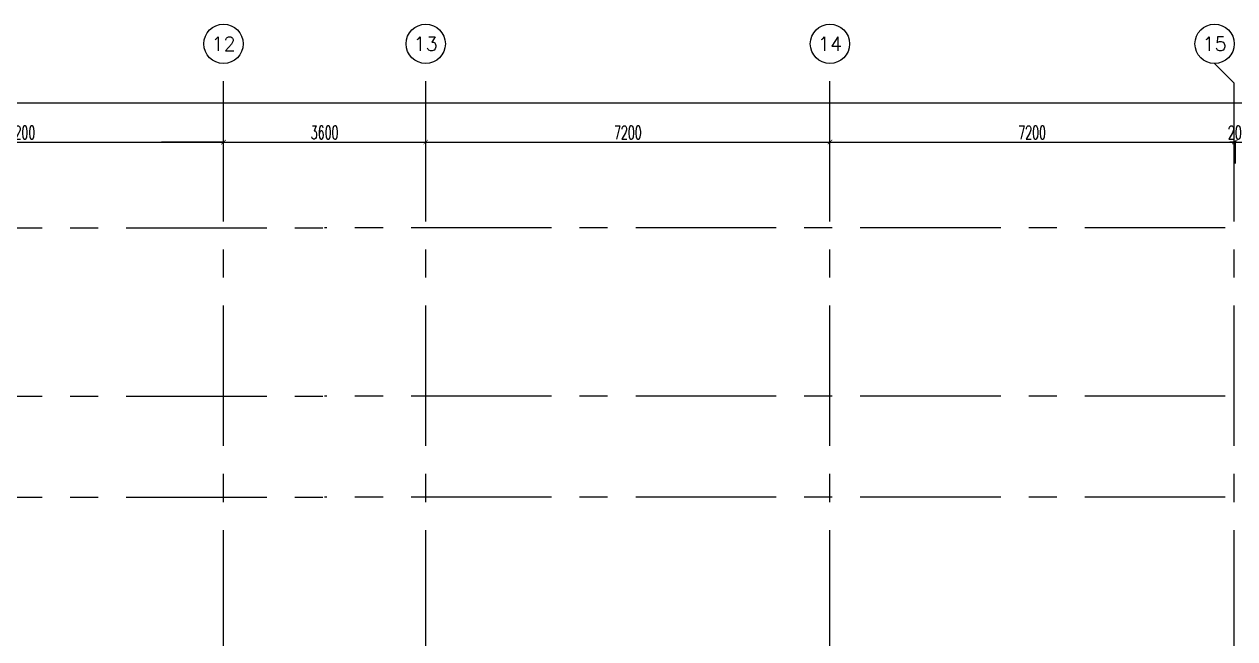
# Model space of a CAD drawing. Extents: x -0.3 to 92.6, y -1.1 to 78.4.
# Drawn here: x 18.53 to 40.09, y 67.45 to 78.4 of the extents above; entities that cross this region are included whole.
import ezdxf
from ezdxf.enums import TextEntityAlignment as Align

# ---------------------------------------------------------------- set-up
doc = ezdxf.new("R2010")
doc.units = 0
doc.header["$MEASUREMENT"] = 0
doc.header["$PDMODE"] = 34
doc.linetypes.add('CENTERX2', pattern=[4, 2.5, -0.5, 0.5, -0.5])
doc.layers.get('0').update_dxf_attribs({"color": 11, "linetype": 'CONTINUOUS'})
doc.layers.get('DEFPOINTS').update_dxf_attribs({"color": 11, "linetype": 'CONTINUOUS'})
for name, color, linetype in [('AX', 11, 'CONTINUOUS'), ('AX-CR', 11, 'CONTINUOUS'), ('AX-DIM', 11, 'CONTINUOUS'), ('AX-TXT', 11, 'CONTINUOUS'), ('AXES', 11, 'CENTERX2')]:
    doc.layers.add(name, color=color, linetype=linetype)
doc.styles.add('ROMANS', font='ROMANS.shx', dxfattribs={"width": 0.6})
doc.dimstyles.new('DIM-OUT', dxfattribs={"dimscale": 0, "dimtxt": 0.24, "dimasz": 0.08, "dimexe": 0.02, "dimexo": 0.02, "dimgap": 0.05, "dimtad": 1, "dimdec": 0, "dimlfac": 1000, "dimzin": 0, "dimdsep": 46, "dimtxsty": 'ROMANS', "dimblk1": 'ARCHTICK', "dimblk2": 'ARCHTICK', "dimsah": 1, "dimcen": 0.01, "dimdle": 0.08, "dimclrd": 7, "dimclre": 7, "dimclrt": 2, "dimadec": 0, "dimazin": 0, "dimtp": 2, "dimtm": 2, "dimtfac": 0.114286, "dimtdec": 0, "dimtix": 1, "dimtmove": 2, "dimatfit": 3, "dimldrblk": 'ARCHTICK', "dimfxl": 0, "dimtolj": 1, "dimtzin": 0, "dimarcsym": 0})

# ---------------------------------------------------------------- blocks, each defined once
blk = doc.blocks.new('_ARCHTICK')
at = {"color": 0, "linetype": 'ByBlock', "const_width": 0.15}
blk.add_lwpolyline([(-0.5, -0.5), (0.5, 0.5)], dxfattribs=at)
blk = doc.blocks.new('*D118')
at = {"layer": 'AX-DIM', "color": 7, "lineweight": -2}
for p, q in [((7.602, 76.998), (82.452, 76.998)), ((7.682, 72.36), (7.682, 77.018)), ((82.372, 64.84), (82.372, 77.018))]:
    blk.add_line(p, q, dxfattribs=at)
at = {"layer": 'DEFPOINTS', "color": 0}
for p in [(82.372, 76.998), (7.682, 72.34), (82.372, 64.82)]:
    blk.add_point(p, dxfattribs=at)
at = {"layer": 'AX-DIM', "color": 7, "lineweight": -2, "xscale": 0.08, "yscale": 0.08, "zscale": 0.08, "rotation": 180}
blk.add_blockref('_ARCHTICK', (7.682, 76.998), dxfattribs=at)
at = {"layer": 'AX-DIM', "color": 7, "lineweight": -2, "xscale": 0.08, "yscale": 0.08, "zscale": 0.08}
blk.add_blockref('_ARCHTICK', (82.372, 76.998), dxfattribs=at)
at = {"layer": 'AX-DIM', "color": 2, "insert": (45.027, 77.168), "char_height": 0.24, "attachment_point": 5, "style": 'ROMANS'}
blk.add_mtext('\\A1;74690', dxfattribs=at)
blk = doc.blocks.new('*D151')
at = {"layer": 'AX-DIM', "color": 7, "lineweight": -2}
for p, q in [((22.002, 76.298), (25.762, 76.298)), ((22.082, 75.918), (22.082, 76.318)), ((25.682, 75.918), (25.682, 76.318))]:
    blk.add_line(p, q, dxfattribs=at)
at = {"layer": 'DEFPOINTS', "color": 0}
for p in [(25.682, 76.298), (22.082, 75.898), (25.682, 75.898)]:
    blk.add_point(p, dxfattribs=at)
at = {"layer": 'AX-DIM', "color": 7, "lineweight": -2, "xscale": 0.08, "yscale": 0.08, "zscale": 0.08, "rotation": 180}
blk.add_blockref('_ARCHTICK', (22.082, 76.298), dxfattribs=at)
at = {"layer": 'AX-DIM', "color": 7, "lineweight": -2, "xscale": 0.08, "yscale": 0.08, "zscale": 0.08}
blk.add_blockref('_ARCHTICK', (25.682, 76.298), dxfattribs=at)
at = {"layer": 'AX-DIM', "color": 2, "insert": (23.882, 76.468), "char_height": 0.24, "attachment_point": 5, "style": 'ROMANS'}
blk.add_mtext('\\A1;3600', dxfattribs=at)
blk = doc.blocks.new('*D188')
at = {"layer": 'AX-DIM', "color": 7, "lineweight": -2}
for p, q in [((22.002, 76.298), (25.762, 76.298)), ((22.082, 75.918), (22.082, 76.318)), ((25.682, 75.918), (25.682, 76.318))]:
    blk.add_line(p, q, dxfattribs=at)
at = {"layer": 'DEFPOINTS', "color": 0}
for p in [(25.682, 76.298), (22.082, 75.898), (25.682, 75.898)]:
    blk.add_point(p, dxfattribs=at)
at = {"layer": 'AX-DIM', "color": 7, "lineweight": -2, "xscale": 0.08, "yscale": 0.08, "zscale": 0.08, "rotation": 180}
blk.add_blockref('_ARCHTICK', (22.082, 76.298), dxfattribs=at)
at = {"layer": 'AX-DIM', "color": 7, "lineweight": -2, "xscale": 0.08, "yscale": 0.08, "zscale": 0.08}
blk.add_blockref('_ARCHTICK', (25.682, 76.298), dxfattribs=at)
at = {"layer": 'AX-DIM', "color": 2, "insert": (23.882, 76.468), "char_height": 0.24, "attachment_point": 5, "style": 'ROMANS'}
blk.add_mtext('\\A1;3600', dxfattribs=at)
blk = doc.blocks.new('*D189')
at = {"layer": 'AX-DIM', "color": 7, "lineweight": -2}
for p, q in [((22.002, 76.298), (25.762, 76.298)), ((22.082, 75.918), (22.082, 76.318)), ((25.682, 75.918), (25.682, 76.318))]:
    blk.add_line(p, q, dxfattribs=at)
at = {"layer": 'DEFPOINTS', "color": 0}
for p in [(25.682, 76.298), (22.082, 75.898), (25.682, 75.898)]:
    blk.add_point(p, dxfattribs=at)
at = {"layer": 'AX-DIM', "color": 7, "lineweight": -2, "xscale": 0.08, "yscale": 0.08, "zscale": 0.08, "rotation": 180}
blk.add_blockref('_ARCHTICK', (22.082, 76.298), dxfattribs=at)
at = {"layer": 'AX-DIM', "color": 7, "lineweight": -2, "xscale": 0.08, "yscale": 0.08, "zscale": 0.08}
blk.add_blockref('_ARCHTICK', (25.682, 76.298), dxfattribs=at)
at = {"layer": 'AX-DIM', "color": 2, "insert": (23.882, 76.468), "char_height": 0.24, "attachment_point": 5, "style": 'ROMANS'}
blk.add_mtext('\\A1;3600', dxfattribs=at)
blk = doc.blocks.new('*D185')
at = {"layer": 'AX-DIM', "color": 7, "lineweight": -2}
for p, q in [((14.802, 76.298), (22.162, 76.298)), ((14.882, 75.918), (14.882, 76.318)), ((22.082, 75.918), (22.082, 76.318))]:
    blk.add_line(p, q, dxfattribs=at)
at = {"layer": 'DEFPOINTS', "color": 0}
for p in [(22.082, 76.298), (14.882, 75.898), (22.082, 75.898)]:
    blk.add_point(p, dxfattribs=at)
at = {"layer": 'AX-DIM', "color": 7, "lineweight": -2, "xscale": 0.08, "yscale": 0.08, "zscale": 0.08, "rotation": 180}
blk.add_blockref('_ARCHTICK', (14.882, 76.298), dxfattribs=at)
at = {"layer": 'AX-DIM', "color": 7, "lineweight": -2, "xscale": 0.08, "yscale": 0.08, "zscale": 0.08}
blk.add_blockref('_ARCHTICK', (22.082, 76.298), dxfattribs=at)
at = {"layer": 'AX-DIM', "color": 2, "insert": (18.482, 76.468), "char_height": 0.24, "attachment_point": 5, "style": 'ROMANS'}
blk.add_mtext('\\A1;7200', dxfattribs=at)
blk = doc.blocks.new('*D158')
at = {"layer": 'AX-DIM', "color": 7, "lineweight": -2}
for p, q in [((40.082, 76.298), (40.002, 76.298)), ((40.082, 75.918), (40.082, 76.318)), ((40.082, 76.298), (40.102, 76.298)), ((40.102, 75.918), (40.102, 76.318)), ((40.102, 76.298), (40.182, 76.298))]:
    blk.add_line(p, q, dxfattribs=at)
at = {"layer": 'DEFPOINTS', "color": 0}
for p in [(40.102, 76.298), (40.082, 75.898), (40.102, 75.898)]:
    blk.add_point(p, dxfattribs=at)
at = {"layer": 'AX-DIM', "color": 7, "lineweight": -2, "xscale": 0.08, "yscale": 0.08, "zscale": 0.08}
blk.add_blockref('_ARCHTICK', (40.082, 76.298), dxfattribs=at)
at = {"layer": 'AX-DIM', "color": 7, "lineweight": -2, "xscale": 0.08, "yscale": 0.08, "zscale": 0.08, "rotation": 180}
blk.add_blockref('_ARCHTICK', (40.102, 76.298), dxfattribs=at)
at = {"layer": 'AX-DIM', "color": 2, "insert": (40.092, 76.468), "char_height": 0.24, "attachment_point": 5, "style": 'ROMANS'}
blk.add_mtext('\\A1;20', dxfattribs=at)
blk = doc.blocks.new('*D157')
at = {"layer": 'AX-DIM', "color": 7, "lineweight": -2}
for p, q in [((40.022, 76.298), (44.982, 76.298)), ((40.102, 75.918), (40.102, 76.318)), ((44.902, 75.918), (44.902, 76.318))]:
    blk.add_line(p, q, dxfattribs=at)
at = {"layer": 'DEFPOINTS', "color": 0}
for p in [(44.902, 76.298), (40.102, 75.898), (44.902, 75.898)]:
    blk.add_point(p, dxfattribs=at)
at = {"layer": 'AX-DIM', "color": 7, "lineweight": -2, "xscale": 0.08, "yscale": 0.08, "zscale": 0.08, "rotation": 180}
blk.add_blockref('_ARCHTICK', (40.102, 76.298), dxfattribs=at)
at = {"layer": 'AX-DIM', "color": 7, "lineweight": -2, "xscale": 0.08, "yscale": 0.08, "zscale": 0.08}
blk.add_blockref('_ARCHTICK', (44.902, 76.298), dxfattribs=at)
at = {"layer": 'AX-DIM', "color": 2, "insert": (42.502, 76.468), "char_height": 0.24, "attachment_point": 5, "style": 'ROMANS'}
blk.add_mtext('\\A1;4800', dxfattribs=at)
blk = doc.blocks.new('*D156')
at = {"layer": 'AX-DIM', "color": 7, "lineweight": -2}
for p, q in [((25.602, 76.298), (32.962, 76.298)), ((25.682, 75.918), (25.682, 76.318)), ((32.882, 75.918), (32.882, 76.318))]:
    blk.add_line(p, q, dxfattribs=at)
at = {"layer": 'DEFPOINTS', "color": 0}
for p in [(32.882, 76.298), (25.682, 75.898), (32.882, 75.898)]:
    blk.add_point(p, dxfattribs=at)
at = {"layer": 'AX-DIM', "color": 7, "lineweight": -2, "xscale": 0.08, "yscale": 0.08, "zscale": 0.08, "rotation": 180}
blk.add_blockref('_ARCHTICK', (25.682, 76.298), dxfattribs=at)
at = {"layer": 'AX-DIM', "color": 7, "lineweight": -2, "xscale": 0.08, "yscale": 0.08, "zscale": 0.08}
blk.add_blockref('_ARCHTICK', (32.882, 76.298), dxfattribs=at)
at = {"layer": 'AX-DIM', "color": 2, "insert": (29.282, 76.468), "char_height": 0.24, "attachment_point": 5, "style": 'ROMANS'}
blk.add_mtext('\\A1;7200', dxfattribs=at)
blk = doc.blocks.new('*D155')
at = {"layer": 'AX-DIM', "color": 7, "lineweight": -2}
for p, q in [((32.802, 76.298), (40.162, 76.298)), ((32.882, 75.918), (32.882, 76.318)), ((40.082, 75.918), (40.082, 76.318))]:
    blk.add_line(p, q, dxfattribs=at)
at = {"layer": 'DEFPOINTS', "color": 0}
for p in [(40.082, 76.298), (32.882, 75.898), (40.082, 75.898)]:
    blk.add_point(p, dxfattribs=at)
at = {"layer": 'AX-DIM', "color": 7, "lineweight": -2, "xscale": 0.08, "yscale": 0.08, "zscale": 0.08, "rotation": 180}
blk.add_blockref('_ARCHTICK', (32.882, 76.298), dxfattribs=at)
at = {"layer": 'AX-DIM', "color": 7, "lineweight": -2, "xscale": 0.08, "yscale": 0.08, "zscale": 0.08}
blk.add_blockref('_ARCHTICK', (40.082, 76.298), dxfattribs=at)
at = {"layer": 'AX-DIM', "color": 2, "insert": (36.482, 76.468), "char_height": 0.24, "attachment_point": 5, "style": 'ROMANS'}
blk.add_mtext('\\A1;7200', dxfattribs=at)
blk = doc.blocks.new('*D153')
at = {"layer": 'AX-DIM', "color": 7, "lineweight": -2}
for p, q in [((22.002, 76.298), (25.762, 76.298)), ((22.082, 75.918), (22.082, 76.318)), ((25.682, 75.918), (25.682, 76.318))]:
    blk.add_line(p, q, dxfattribs=at)
at = {"layer": 'DEFPOINTS', "color": 0}
for p in [(25.682, 76.298), (22.082, 75.898), (25.682, 75.898)]:
    blk.add_point(p, dxfattribs=at)
at = {"layer": 'AX-DIM', "color": 7, "lineweight": -2, "xscale": 0.08, "yscale": 0.08, "zscale": 0.08, "rotation": 180}
blk.add_blockref('_ARCHTICK', (22.082, 76.298), dxfattribs=at)
at = {"layer": 'AX-DIM', "color": 7, "lineweight": -2, "xscale": 0.08, "yscale": 0.08, "zscale": 0.08}
blk.add_blockref('_ARCHTICK', (25.682, 76.298), dxfattribs=at)
at = {"layer": 'AX-DIM', "color": 2, "insert": (23.882, 76.468), "char_height": 0.24, "attachment_point": 5, "style": 'ROMANS'}
blk.add_mtext('\\A1;3600', dxfattribs=at)
blk = doc.blocks.new('AXU')
at = {"layer": 'AX-CR'}
blk.add_circle((0, 350), 350, dxfattribs=at)
at = {"layer": 'AX-TXT', "style": 'ROMANS'}
blk.add_attdef('AX', text='', height=250, dxfattribs=at).set_placement((0, 350), align=Align.MIDDLE)

msp = doc.modelspace()

# ---------------------------------------------------------------- linework, layer by layer
at = {"layer": 'AX-DIM'}
for p, q in [((23.8017, 76.9984), (27.1459, 76.9984)), ((22.0817, 76.2984), (20.9741, 76.2984)), ((25.6817, 76.2984), (27.1459, 76.2984))]:
    msp.add_line(p, q, dxfattribs=at)
at = {"layer": 'AXES'}
for p, q in [((22.0817, -1.1143), (22.0817, 77.6984)), ((25.6817, -1.1143), (25.6817, 77.6984)), ((32.8817, -1.1143), (32.8817, 77.6984)), ((40.0817, 77.3484), (39.7317, 77.6984)), ((40.0817, -1.1143), (40.0817, 77.3484)), ((0.35, 74.77), (23.8817, 74.77)), ((91.9217, 74.77), (23.8817, 74.77)), ((0.35, 71.77), (23.8817, 71.77)), ((91.9217, 71.77), (23.8817, 71.77)), ((0.35, 69.97), (23.8817, 69.97)), ((91.9217, 69.97), (23.8817, 69.97))]:
    msp.add_line(p, q, dxfattribs=at)

# ---------------------------------------------------------------- block references
at = {"layer": 'AX', "xscale": 0.001, "yscale": 0.001, "zscale": 0.001}
for p, values in [((22.0817, 77.6984), {'AX': '12'}), ((22.0817, 77.6984), {'AX': '12'}), ((25.6817, 77.6984), {'AX': '13'}), ((25.6817, 77.6984), {'AX': '13'})]:
    msp.add_blockref('AXU', p, dxfattribs=at).add_auto_attribs(values)
at = {"layer": 'AXES', "xscale": 0.001, "yscale": 0.001, "zscale": 0.001}
for p, values in [((22.0817, 77.6984), {'AX': '12'}), ((22.0817, 77.6984), {'AX': '12'}), ((25.6817, 77.6984), {'AX': '13'}), ((25.6817, 77.6984), {'AX': '13'}), ((32.8817, 77.6984), {'AX': '14'}), ((39.7317, 77.6984), {'AX': '15'})]:
    msp.add_blockref('AXU', p, dxfattribs=at).add_auto_attribs(values)

# ---------------------------------------------------------------- dimensions: what is measured, and where the dimension line sits
at = {"layer": 'AX-DIM'}
for base, p1, p2, picture, middle in [((82.3717, 76.9984), (7.6817, 72.3403), (82.3717, 64.82), '*D118', (45.0267, 77.1684)), ((22.0817, 76.2984), (14.8817, 75.8984), (22.0817, 75.8984), '*D185', (18.4817, 76.4684)), ((25.6817, 76.2984), (22.0817, 75.8984), (25.6817, 75.8984), '*D151', (23.8817, 76.4684)), ((25.6817, 76.2984), (22.0817, 75.8984), (25.6817, 75.8984), '*D188', (23.8817, 76.4684)), ((25.6817, 76.2984), (22.0817, 75.8984), (25.6817, 75.8984), '*D189', (23.8817, 76.4684)), ((25.6817, 76.2984), (22.0817, 75.8984), (25.6817, 75.8984), '*D153', (23.8817, 76.4684)), ((32.8817, 76.2984), (25.6817, 75.8984), (32.8817, 75.8984), '*D156', (29.2817, 76.4684)), ((40.0817, 76.2984), (32.8817, 75.8984), (40.0817, 75.8984), '*D155', (36.4817, 76.4684)), ((40.1017, 76.2984), (40.0817, 75.8984), (40.1017, 75.8984), '*D158', (40.0917, 76.4684)), ((44.9017, 76.2984), (40.1017, 75.8984), (44.9017, 75.8984), '*D157', (42.5017, 76.4684))]:
    dim = msp.add_linear_dim(base=base, p1=p1, p2=p2, dimstyle='DIM-OUT', override={"dimscale": 1}, dxfattribs=at)
    dim.commit()
    dim.dimension.update_dxf_attribs({"geometry": picture, "text_midpoint": middle})

doc.saveas('drawing.dxf')
